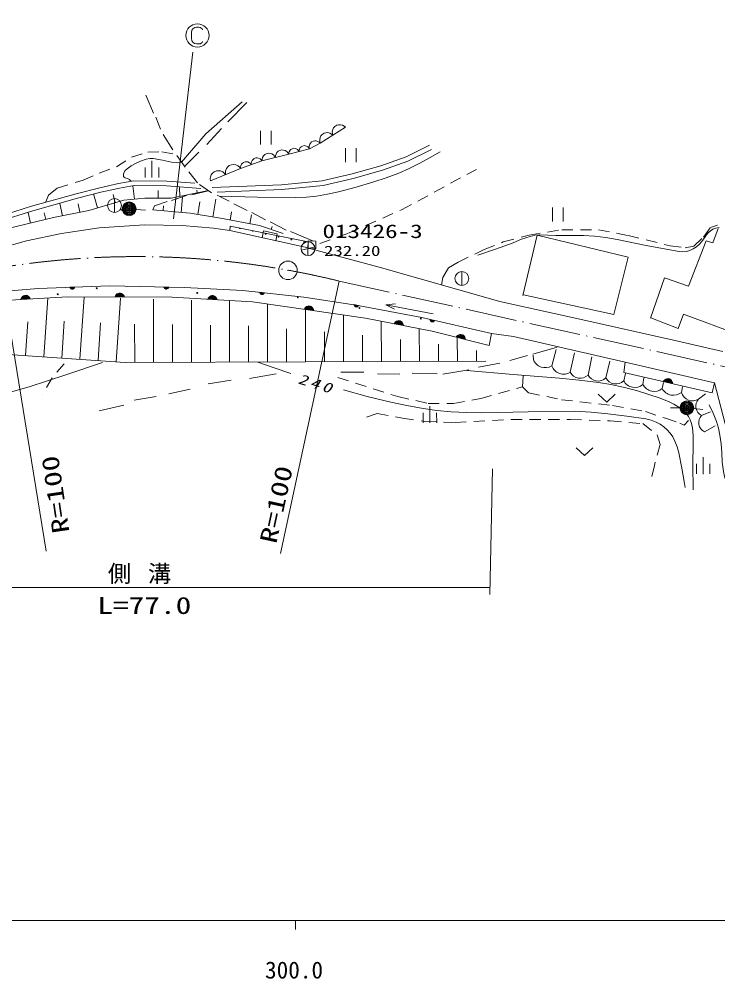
# Model space of a CAD drawing. Units: millimetres, scale not verified. Extents: x 40000 to 680000, y 20000 to 380000.
# Drawn here: x 338294 to 413384, y 198715 to 301868 of the extents above; entities that cross this region are included whole.
import ezdxf
from ezdxf.enums import TextEntityAlignment as Align

# ---------------------------------------------------------------- set-up
doc = ezdxf.new("R2010")
doc.units = ezdxf.units.MM
doc.header["$LTSCALE"] = 1000
doc.linetypes.add('USER1', pattern=[7.000001, 5.508197, -0.688525, 0.114754, -0.688525])
doc.linetypes.add('USER3', pattern=[2, 1.2, -0.8])
for name, color, linetype, lineweight in [('S-SUV', 7, 'Continuous', 13), ('S-SUV-HICN', 1, 'Continuous', 13), ('S-SUV-LWCN', 7, 'Continuous', 13)]:
    doc.layers.add(name, color=color, linetype=linetype, lineweight=lineweight)
doc.styles.add('ＭＳ ゴシック', font='')
doc.styles.get('ＭＳ ゴシック').set_extended_font_data('MS Gothic')

# ---------------------------------------------------------------- blocks, each defined once
blk = doc.blocks.new('BUHIN1')
at = {"color": 7, "linetype": 'Continuous', "lineweight": 13}
for p, q in [((596, 450), (-596, -446)), ((-596, 450), (596, -446))]:
    blk.add_line(p, q, dxfattribs=at)
blk.add_circle((0, 0), 746, dxfattribs=at)
blk = doc.blocks.new('BUHIN36')
at = {"color": 7, "linetype": 'Continuous', "lineweight": 13}
blk.add_lwpolyline([(-769, 424), (-809, 215), (-799, 15), (-743, -237), (-624, -423), (-475, -580), (-237, -712), (-24, -754), (196, -755), (439, -668), (610, -567), (769, -424)], dxfattribs=at)
blk = doc.blocks.new('BUHIN37')
at = {"color": 7, "linetype": 'Continuous', "lineweight": 13}
blk.add_lwpolyline([(-520, 315), (-553, 172), (-553, 33), (-520, -143), (-444, -275), (-345, -388), (-184, -486), (-38, -521), (114, -528), (285, -475), (406, -410), (520, -315)], dxfattribs=at)
blk = doc.blocks.new('BUHIN38')
at = {"color": 7, "linetype": 'Continuous', "lineweight": 13}
blk.add_lwpolyline([(-595, 450), (-654, 280), (-670, 110), (-653, -109), (-576, -279), (-470, -430), (-286, -569), (-113, -631), (72, -658), (287, -615), (444, -551), (595, -450)], dxfattribs=at)
blk = doc.blocks.new('BUHIN39')
at = {"color": 7, "linetype": 'Continuous', "lineweight": 13}
blk.add_lwpolyline([(-460, 341), (-504, 209), (-515, 79), (-500, -89), (-440, -219), (-358, -334), (-215, -439), (-81, -485), (61, -505), (225, -470), (345, -419), (460, -341)], dxfattribs=at)
blk = doc.blocks.new('BUHIN41')
at = {"color": 7, "linetype": 'Continuous', "lineweight": 13}
blk.add_lwpolyline([(-761, 258), (-763, 64), (-722, -116), (-631, -334), (-494, -482), (-335, -599), (-99, -679), (99, -683), (298, -648), (503, -531), (641, -412), (761, -258)], dxfattribs=at)
blk = doc.blocks.new('BUHIN124')
at = {"color": 7, "linetype": 'Continuous', "lineweight": 13}
for p, q in [((222, 918), (-944, -26)), ((-219, -921), (946, 23))]:
    blk.add_line(p, q, dxfattribs=at)
blk = doc.blocks.new('BUHIN126')
at = {"color": 7, "linetype": 'Continuous', "lineweight": 13}
blk.add_lwpolyline([(234, -968), (329, 266), (-899, 430)], dxfattribs=at)
blk = doc.blocks.new('BUHIN127')
at = {"color": 7, "linetype": 'Continuous', "lineweight": 13}
for p, q in [((-596, 443), (243, 1123)), ((-699, -566), (699, 566)), ((310, -676), (1149, 4))]:
    blk.add_line(p, q, dxfattribs=at)
blk = doc.blocks.new('BUHIN130')
at = {"color": 7, "linetype": 'Continuous', "lineweight": 13}
blk.add_line((-580, -470), (580, 470), dxfattribs=at)
blk.add_circle((0, 0), 746, dxfattribs=at)
blk = doc.blocks.new('BUHIN131')
at = {"color": 7, "linetype": 'Continuous', "lineweight": 13}
for radius in [746, 660, 574, 484, 398, 292, 202, 116, 22.5]:
    blk.add_circle((0, 0), radius, dxfattribs=at)
blk = doc.blocks.new('BUHIN132')
at = {"color": 7, "linetype": 'Continuous', "lineweight": 13}
for radius in [995, 30]:
    blk.add_circle((0, 0), radius, dxfattribs=at)
blk = doc.blocks.new('BUHIN133')
at = {"color": 7, "linetype": 'Continuous', "lineweight": 13}
blk.add_lwpolyline([(-808, 54), (-868, -60), (-881, -183), (-860, -318), (-799, -454), (-645, -643), (-494, -770), (-261, -839), (-51, -821), (175, -703), (651, -317), (824, -113), (886, 58), (874, 281), (771, 488), (622, 672), (493, 801), (390, 839), (272, 856), (181, 830)], dxfattribs=at)
blk.add_circle((0, 0), 1244, dxfattribs=at)

msp = doc.modelspace()

# ---------------------------------------------------------------- linework, layer by layer
at = {"layer": 'S-SUV'}
for p, q in [((354885, 280404), (356960, 298329)), ((351908, 293713), (352747, 291766)), ((362253, 292988), (358359, 289552)), ((360726, 290850), (362750, 292911)), ((352976, 291346), (353473, 290048)), ((358474, 288406), (360039, 290124)), ((370640, 288541), (373358, 290258)), ((353778, 289475), (354809, 287834)), ((358359, 289552), (355725, 286498)), ((367279, 287361), (369496, 287934)), ((369496, 287934), (370640, 288541)), ((379883, 287083), (382390, 288320)), ((382612, 287872), (380080, 286622)), ((355229, 287223), (356145, 285963)), ((356107, 286078), (357596, 287566)), ((364382, 286646), (367279, 287361)), ((377178, 286106), (379883, 287083)), ((358839, 284500), (362093, 285824)), ((362093, 285824), (364382, 286646)), ((374076, 285235), (377178, 286106)), ((380080, 286622), (377331, 285629)), ((356527, 285467), (357443, 284283)), ((370874, 284482), (374076, 285235)), ((374200, 284751), (370955, 283988)), ((377331, 285629), (374200, 284751)), ((344428, 283096), (346959, 283748)), ((346959, 283748), (348965, 284211)), ((349063, 283720), (347077, 283262)), ((348965, 284211), (350627, 284488)), ((350666, 283988), (349063, 283720)), ((350674, 282522), (350513, 283973)), ((350627, 284488), (354161, 284449)), ((354140, 283949), (350666, 283988)), ((357805, 283682), (354140, 283949)), ((354161, 284449), (357183, 284229)), ((355571, 282813), (355514, 283766)), ((357672, 284092), (358970, 283214)), ((359051, 283766), (366493, 284067)), ((366493, 284067), (370874, 284482)), ((370955, 283988), (366527, 283568)), ((339626, 281757), (344428, 283096)), ((347077, 283262), (344558, 282613)), ((346717, 281590), (346284, 283112)), ((348610, 282129), (348389, 283026)), ((351792, 282647), (349557, 282398)), ((354638, 282619), (351792, 282647)), ((353215, 282633), (353223, 283437)), ((358627, 283446), (354638, 282619)), ((354656, 282374), (356260, 282909)), ((355710, 281106), (355864, 282777)), ((356854, 282985), (358611, 283420)), ((357436, 283199), (357373, 283507)), ((359581, 282947), (360879, 282298)), ((366527, 283568), (359583, 283287)), ((334094, 280040), (339626, 281757)), ((344558, 282613), (339767, 281277)), ((342931, 280740), (342660, 282065)), ((344824, 281127), (344643, 282013)), ((349557, 282398), (345771, 281320)), ((352847, 281821), (352657, 281387)), ((354189, 282255), (352847, 281821)), ((353762, 281286), (353809, 281803)), ((357493, 280878), (357724, 282235)), ((359109, 280602), (359440, 282538)), ((361375, 282031), (362788, 281305)), ((339767, 281277), (334231, 279559)), ((339525, 279952), (339253, 281077)), ((341165, 280348), (340990, 281069)), ((345771, 281320), (341984, 280546)), ((349163, 281440), (350007, 280903)), ((350863, 281428), (351860, 281345)), ((356684, 281016), (352657, 281387)), ((359918, 280463), (356684, 281016)), ((360968, 280270), (361130, 281153)), ((363068, 279883), (363247, 280852)), ((363284, 281076), (364773, 280313)), ((341984, 280546), (337065, 279358)), ((346899, 279440), (351757, 279746)), ((351757, 279746), (355823, 279702)), ((355823, 279702), (359170, 279396)), ((364118, 279690), (359918, 280463)), ((360920, 279160), (360969, 279620)), ((360969, 279620), (369355, 277928)), ((366661, 278833), (364118, 279690)), ((365269, 280084), (366987, 279206)), ((365389, 279261), (365502, 279596)), ((339091, 278039), (342851, 278849)), ((342851, 278849), (346899, 279440)), ((359170, 279396), (360920, 279160)), ((369344, 277273), (360920, 279160)), ((367445, 279053), (369939, 278003)), ((393963, 278665), (392417, 272171)), ((403755, 276294), (393963, 278665)), ((413410, 279352), (412860, 277840)), ((334102, 276661), (339091, 278039)), ((369355, 277928), (369305, 277282)), ((369342, 277207), (369367, 278028)), ((369367, 278028), (370195, 278003)), ((370195, 278003), (370170, 277182)), ((412139, 278046), (410249, 273168)), ((412860, 277840), (412139, 278046)), ((370170, 277182), (369342, 277207)), ((369643, 277198), (376991, 275217)), ((402209, 270110), (403755, 276294)), ((336236, 275154), (341191, 244679)), ((376991, 275217), (389960, 271519)), ((372676, 273722), (366375, 244421)), ((407638, 274061), (406160, 269732)), ((410249, 273168), (407638, 274061)), ((332998, 272326), (340340, 272931)), ((340340, 272931), (348025, 273196)), ((344241, 273034), (343766, 273018)), ((343780, 272987), (344230, 273003)), ((344212, 272971), (343801, 272957)), ((343825, 272926), (344188, 272939)), ((344159, 272906), (343857, 272896)), ((343917, 272867), (344103, 272873)), ((348025, 273196), (356056, 273027)), ((349295, 272380), (348922, 272382)), ((354345, 273032), (353870, 273042)), ((353882, 273011), (354332, 273001)), ((354312, 272970), (353901, 272979)), ((353923, 272947), (354287, 272940)), ((354256, 272909), (353954, 272915)), ((354012, 272883), (354198, 272879)), ((356056, 273027), (362340, 272713)), ((362340, 272713), (368889, 271988)), ((364629, 272428), (364157, 272480)), ((364166, 272448), (364613, 272399)), ((364591, 272370), (364182, 272415)), ((364201, 272381), (364563, 272341)), ((364529, 272313), (364229, 272347)), ((343472, 272034), (334486, 271489)), ((338501, 271795), (339449, 271852)), ((339421, 271913), (338522, 271859)), ((338556, 271923), (339377, 271973)), ((339328, 272033), (338602, 271989)), ((338658, 272055), (339262, 272091)), ((339141, 272147), (338769, 272124)), ((340932, 265572), (341359, 271905)), ((354744, 271979), (343472, 272034)), ((344822, 265309), (345273, 271984)), ((348633, 272071), (349583, 272066)), ((349558, 272129), (348658, 272133)), ((348696, 272196), (349519, 272192)), ((348713, 265047), (349174, 271877)), ((349474, 272255), (348747, 272258)), ((348807, 272320), (349412, 272317)), ((352747, 264992), (352723, 271780)), ((363372, 271489), (354744, 271979)), ((356828, 265006), (356804, 271669)), ((358588, 271823), (359536, 271769)), ((359515, 271833), (358616, 271884)), ((358657, 271945), (359478, 271898)), ((359437, 271963), (358710, 272004)), ((358774, 272063), (359378, 272029)), ((359264, 272098), (358892, 272119)), ((360909, 265020), (360886, 271557)), ((375516, 269746), (363372, 271489)), ((364284, 272309), (364469, 272289)), ((368889, 271988), (374512, 271142)), ((389960, 271519), (398538, 269615)), ((392486, 272240), (402209, 270110)), ((364989, 265035), (364968, 271260)), ((368983, 270747), (369923, 270612)), ((369908, 270677), (369017, 270805)), ((369070, 265049), (369051, 270674)), ((369063, 270862), (369877, 270745)), ((369841, 270813), (369121, 270917)), ((369189, 270970), (369788, 270884)), ((369681, 270963), (369312, 271015)), ((374750, 271065), (374284, 271154)), ((374290, 271121), (374732, 271036)), ((374708, 271009), (374304, 271087)), ((374320, 271052), (374677, 270983)), ((374642, 270958), (374345, 271015)), ((374397, 270973), (374580, 270938)), ((374512, 271142), (381569, 269789)), ((382774, 270212), (377696, 271161)), ((338986, 265703), (339232, 269353)), ((342877, 265441), (343143, 269391)), ((373151, 265063), (373134, 270088)), ((382681, 268339), (375516, 269746)), ((377232, 265077), (377217, 269412)), ((379564, 269078), (378681, 269252)), ((378730, 269306), (379537, 269147)), ((379505, 269217), (378791, 269358)), ((378862, 269407), (379456, 269291)), ((379353, 269375), (378987, 269447)), ((381569, 269789), (389062, 268097)), ((382927, 269450), (382464, 269555)), ((382469, 269522), (382908, 269422)), ((382883, 269396), (382482, 269487)), ((382497, 269451), (382851, 269371)), ((382815, 269347), (382520, 269414)), ((382571, 269370), (382752, 269329)), ((398538, 269615), (408625, 267383)), ((406195, 269766), (409115, 268632)), ((409115, 268632), (409699, 270144)), ((409699, 270144), (417945, 267086)), ((346768, 265178), (347041, 269230)), ((350706, 264985), (350692, 269096)), ((354787, 264999), (354773, 269034)), ((358868, 265013), (358854, 268973)), ((362949, 265028), (362935, 268912)), ((367030, 265042), (367018, 268597)), ((371111, 265056), (371100, 268251)), ((378645, 269195), (379577, 269012)), ((381313, 265091), (381301, 268610)), ((388820, 266792), (382681, 268339)), ((349686, 264981), (314669, 267343)), ((375192, 265070), (375182, 267905)), ((379273, 265084), (379265, 267440)), ((385305, 267742), (386226, 267510)), ((386218, 267576), (385345, 267796)), ((385394, 265106), (385385, 267591)), ((385396, 267848), (386194, 267647)), ((386166, 267718), (385460, 267896)), ((385534, 267942), (386120, 267794)), ((386022, 267884), (385660, 267975)), ((389062, 268097), (388820, 266792)), ((389062, 268097), (391424, 267757)), ((391424, 267757), (403434, 264983)), ((408625, 267383), (413933, 266155)), ((383354, 265099), (383347, 266933)), ((387435, 265113), (387431, 266261)), ((393493, 265876), (396120, 266618)), ((395543, 264607), (396017, 266349)), ((388455, 265116), (349686, 264981)), ((391038, 265190), (392922, 265704)), ((393564, 265290), (393536, 265764)), ((397523, 263923), (397997, 266015)), ((399438, 263617), (399837, 265568)), ((383843, 263706), (386641, 264163)), ((387669, 264448), (389953, 264905)), ((401352, 263310), (401761, 265094)), ((403267, 263896), (403434, 264983)), ((403434, 264983), (413025, 262780)), ((358607, 262678), (361062, 263078)), ((363061, 263249), (365916, 263763)), ((372879, 263934), (375334, 263934)), ((376819, 263763), (379217, 263706)), ((380531, 263820), (383214, 263763)), ((412774, 261721), (403267, 263896)), ((403267, 263003), (403451, 263766)), ((405339, 262585), (405447, 263314)), ((407660, 263083), (408462, 262899)), ((408432, 262970), (407723, 263133)), ((407795, 263180), (408385, 263045)), ((408284, 263132), (407921, 263216)), ((354381, 261593), (356665, 262107)), ((407412, 262167), (407549, 262808)), ((407571, 262975), (408497, 262763)), ((408487, 262830), (407610, 263030)), ((409484, 261749), (409572, 262356)), ((413025, 262780), (412774, 261721)), ((413025, 262780), (414644, 256574)), ((350669, 260908), (353011, 261307)), ((411324, 261024), (412049, 261609)), ((346901, 259766), (349527, 260394)), ((409299, 260093), (408299, 260106)), ((410796, 260014), (411792, 259922)), ((411631, 259267), (412607, 259658)), ((411938, 257511), (413109, 258152)), ((389161, 253522), (388877, 240026)), ((314339, 240781), (388893, 240781)), ((40000, 205000), (579000, 205000)), ((368000, 205000), (368000, 204000))]:
    msp.add_line(p, q, dxfattribs=at)
at = {"layer": 'S-SUV', "linetype": 'USER3'}
for p, q in [((348737, 285991), (350369, 287040)), ((350369, 287040), (352117, 287564)), ((352117, 287564), (353632, 287622)), ((353632, 287622), (355176, 287331)), ((346902, 285321), (348737, 285991)), ((345154, 284563), (346902, 285321)), ((379391, 281372), (387437, 285729)), ((341454, 282961), (342386, 283718)), ((342386, 283718), (345154, 284563)), ((341162, 282233), (341454, 282961)), ((373700, 278878), (379391, 281372)), ((412593, 279478), (413358, 279723)), ((370608, 277754), (373700, 278878)), ((390308, 277921), (393094, 278658)), ((393094, 278658), (396617, 279232)), ((396617, 279232), (400549, 279232)), ((400549, 279232), (403744, 278617)), ((403744, 278617), (408250, 277511)), ((411855, 278453), (412593, 279478)), ((388260, 277102), (390308, 277921)), ((408250, 277511), (409889, 277306)), ((410790, 277470), (411855, 278453)), ((385475, 275750), (388260, 277102)), ((409889, 277306), (410790, 277470)), ((384451, 275135), (385475, 275750)), ((383836, 274111), (384451, 275135)), ((383672, 273292), (383836, 274111)), ((343124, 264835), (341826, 263314)), ((341826, 263314), (340842, 261568)), ((372536, 263363), (378989, 261307)), ((392408, 262335), (392465, 263534)), ((387897, 261079), (392408, 262335)), ((392408, 262335), (393036, 261707)), ((378989, 261307), (382244, 260565)), ((384985, 260565), (387897, 261079)), ((393036, 261707), (396577, 260965)), ((382244, 260565), (384985, 260565)), ((396577, 260965), (402058, 260337)), ((402058, 260337), (405599, 259709)), ((375620, 259080), (376762, 259480)), ((376762, 259480), (379503, 258966)), ((379503, 258966), (381901, 258624)), ((405599, 259709), (407769, 258966)), ((407769, 258966), (409310, 258452)), ((381901, 258624), (385156, 258509)), ((385156, 258509), (391152, 258852)), ((391152, 258852), (397547, 258852)), ((397547, 258852), (401830, 258681)), ((401830, 258681), (405313, 258395)), ((405313, 258395), (406855, 257196)), ((409310, 258452), (409767, 258224)), ((409767, 258224), (410224, 258738)), ((406855, 257196), (407198, 256168)), ((407198, 256168), (406570, 253884)), ((406570, 253884), (406170, 252228))]:
    msp.add_line(p, q, dxfattribs=at)
at = {"layer": 'S-SUV', "linetype": 'USER1'}
msp.add_line((372676, 273722), (421354, 262917), dxfattribs=at)
at = {"layer": 'S-SUV'}
for points in [[(370640, 288541), (370528, 288650), (370400, 288725), (370221, 288792), (370059, 288794), (369902, 288765), (369724, 288671), (369612, 288557), (369523, 288421), (369478, 288236), (369472, 288089), (369496, 287934)], [(365864, 278052), (366028, 278784), (364564, 279112), (364400, 278380)], [(378627, 270695), (377696, 271161), (378732, 271257)]]:
    msp.add_lwpolyline(points, dxfattribs=at)
for points in [[(344253, 273066), (344235, 273008), (344208, 272958), (344161, 272901), (344107, 272870), (344049, 272849), (343971, 272846), (343912, 272863), (343856, 272891), (343805, 272944), (343774, 272992), (343753, 273049)], [(348608, 272009), (348648, 272124), (348706, 272221), (348804, 272330), (348915, 272390), (349032, 272427), (349187, 272426), (349305, 272388), (349414, 272327), (349511, 272217), (349571, 272119), (349608, 272004)], [(354358, 273063), (354337, 273006), (354307, 272958), (354257, 272904), (354202, 272875), (354143, 272858), (354065, 272859), (354007, 272879), (353952, 272910), (353905, 272966), (353876, 273016), (353858, 273074)], [(364645, 272458), (364619, 272403), (364585, 272358), (364530, 272308), (364472, 272285), (364412, 272272), (364335, 272281), (364278, 272306), (364227, 272342), (364185, 272402), (364160, 272454), (364148, 272513)], [(338480, 271731), (338513, 271848), (338564, 271949), (338655, 272065), (338761, 272131), (338876, 272176), (339031, 272185), (339150, 272155), (339264, 272102), (339368, 271998), (339434, 271904), (339478, 271791)], [(358559, 271762), (358605, 271875), (358668, 271969), (358772, 272073), (358885, 272127), (359005, 272158), (359159, 272149), (359275, 272105), (359381, 272039), (359472, 271923), (359527, 271823), (359557, 271706)], [(368949, 270689), (369005, 270797), (369076, 270885), (369188, 270980), (369306, 271024), (369427, 271044), (369581, 271022), (369692, 270969), (369792, 270894), (369873, 270771), (369918, 270666), (369939, 270547)], [(374768, 271093), (374738, 271040), (374700, 270998), (374642, 270953), (374582, 270934), (374521, 270927), (374445, 270941), (374391, 270971), (374343, 271010), (374305, 271074), (374285, 271127), (374277, 271187)], [(378608, 269139), (378670, 269244), (378745, 269329), (378862, 269418), (378981, 269455), (379104, 269470), (379256, 269440), (379364, 269380), (379460, 269300), (379535, 269173), (379575, 269066), (379589, 268946)], [(382946, 269478), (382914, 269426), (382875, 269385), (382815, 269342), (382755, 269325), (382694, 269320), (382618, 269337), (382565, 269368), (382518, 269409), (382482, 269474), (382464, 269528), (382458, 269588)], [(385266, 267687), (385333, 267789), (385412, 267870), (385534, 267952), (385655, 267984), (385778, 267991), (385928, 267954), (386033, 267888), (386125, 267803), (386193, 267673), (386227, 267564), (386235, 267443)], [(407533, 262920), (407598, 263023), (407675, 263105), (407795, 263191), (407916, 263224), (408039, 263235), (408190, 263200), (408296, 263138), (408390, 263055), (408460, 262926), (408497, 262817), (408508, 262697)]]:
    msp.add_lwpolyline(points, close=True, dxfattribs=at)
for centre in [(366166, 278497), (367546, 278188), (368926, 277879), (342439, 272297), (346633, 272939), (357438, 272448), (368244, 271957), (374855, 270823), (381467, 269690)]:
    msp.add_circle(centre, 49.8, dxfattribs=at)
for centre, radius, start, end in [((362026, 279425), 49.8, 188.62578, 328.55822), ((363406, 279115), 49.8, 153.37032, 3.81368), ((364786, 278806), 49.8, 108.40153, 48.78247), ((394830, 265748), 1346, 199.91103, 302.01289), ((396809, 265065), 1346, 199.91103, 302.01289), ((398595, 264488), 1212, 207.76877, 314.02898), ((400510, 264181), 1212, 207.76877, 314.02898), ((402424, 263875), 1212, 207.76877, 314.02898), ((404475, 263645), 1368, 207.96619, 309.21637), ((406547, 263226), 1368, 207.96619, 309.21637), ((408620, 262808), 1368, 207.96619, 309.21637), ((410676, 262076), 1236, 195.36847, 301.62866), ((412136, 260260), 1114, 136.77408, 243.03429), ((412443, 258504), 1114, 136.77408, 243.03429)]:
    msp.add_arc(centre, radius, start, end, dxfattribs=at)
at = {"layer": 'S-SUV', "linetype": 'USER1'}
msp.add_arc((350949, 185185), 91164, 76.21222, 99.28775, dxfattribs=at)
at = {"layer": 'S-SUV-HICN'}
for points in [[(359805, 282855), (363915, 282742), (368041, 282688), (369157, 282743), (370267, 282858), (371447, 283054), (372618, 283309), (374518, 283810), (376404, 284368), (377753, 284820), (379086, 285331), (380227, 285834), (381352, 286396), (382451, 286992), (383550, 287612)], [(334548, 261062), (336972, 261672), (339378, 262340), (343310, 263639), (347233, 264969)], [(363945, 265007), (365706, 264385), (367479, 263770)], [(373140, 262009), (375687, 261327), (378252, 260703), (379973, 260333), (381703, 260022), (383197, 259818), (384708, 259672), (386365, 259577), (388026, 259543), (393008, 259661), (397988, 259731), (399769, 259618), (401570, 259443), (403589, 259200), (405634, 258894), (406208, 258748), (406768, 258543), (407183, 258331), (407580, 258060), (407943, 257739), (408271, 257367), (408548, 256960), (408771, 256524), (409003, 255906), (409183, 255254), (409531, 253603), (409818, 251954), (409852, 251747), (409886, 251541)]]:
    msp.add_lwpolyline(points, dxfattribs=at)
at = {"layer": 'S-SUV-LWCN'}
for points in [[(355721, 286486), (355194, 286460), (354663, 286494), (353695, 286723), (352704, 286895), (352321, 286882), (351933, 286807), (351343, 286605), (350783, 286349), (350321, 286097), (349892, 285792), (349696, 285593), (349551, 285360), (349497, 285159), (349509, 284967), (349571, 284872), (349688, 284813), (349926, 284752), (350139, 284634), (350232, 284543), (350318, 284443)], [(387589, 276490), (389481, 277135), (391371, 277845), (392291, 278216), (393222, 278526), (393734, 278635), (394263, 278685), (395986, 278618), (397719, 278611), (398935, 278608), (400145, 278545), (401352, 278397), (402562, 278187), (405855, 277520), (409223, 276899), (409622, 276876), (410019, 276913), (410378, 277010), (410722, 277166), (411080, 277400), (411408, 277686), (411777, 278116), (412096, 278580), (412322, 278881), (412587, 279136), (412848, 279297), (413150, 279411), (413532, 279485)], [(386422, 264090), (391387, 263688), (396371, 263267), (398478, 263070), (400574, 262815), (401892, 262597), (403204, 262319), (404647, 261942), (406083, 261504), (407094, 261164), (408080, 260767), (408670, 260474), (409248, 260119), (409645, 259815), (410003, 259465), (410234, 259160), (410417, 258817), (410565, 258391), (410656, 257939), (410721, 257129), (410726, 256312), (410695, 253873), (410724, 251435), (410726, 251365), (410727, 251294)], [(412442, 260430), (412872, 259535), (413243, 258621), (413460, 257897), (413618, 257156), (413747, 256221), (413816, 255273), (413868, 254254), (413980, 253255), (414104, 252698), (414286, 252158), (414606, 251452), (414990, 250754), (415182, 250430), (415377, 250107)]]:
    msp.add_lwpolyline(points, dxfattribs=at)

# ---------------------------------------------------------------- block references
at = {"layer": 'S-SUV', "rotation": 231}
for name, p in [('BUHIN133', (357457, 300119)), ('BUHIN124', (364820, 289131)), ('BUHIN41', (371320, 288971)), ('BUHIN41', (372679, 289829)), ('BUHIN38', (366555, 287183)), ('BUHIN39', (367833, 287504)), ('BUHIN39', (368942, 287790)), ('BUHIN124', (373945, 287256)), ('BUHIN37', (362666, 286029)), ('BUHIN37', (363810, 286440)), ('BUHIN38', (365106, 286825)), ('BUHIN127', (352568, 285755)), ('BUHIN36', (359653, 284831)), ('BUHIN36', (361280, 285493)), ('BUHIN130', (348530, 281842)), ('BUHIN131', (350116, 281490)), ('BUHIN124', (396193, 280880)), ('BUHIN1', (369342, 277207)), ('BUHIN132', (367181, 274871)), ('BUHIN130', (385881, 274002)), ('BUHIN126', (401442, 261128)), ('BUHIN131', (410049, 260084)), ('BUHIN127', (382446, 259378)), ('BUHIN126', (399067, 255378)), ('BUHIN127', (411824, 253878))]:
    msp.add_blockref(name, p, dxfattribs=at)

# ---------------------------------------------------------------- texts
at = {"layer": 'S-SUV', "style": 'ＭＳ ゴシック', "width": 1.35}
for s, height, p in [('013426-3', 1466, (370890, 277900)), ('232.20', 1100, (371059, 276088)), ('L=77.0', 1833, (346694, 237385))]:
    msp.add_text(s, height=height, dxfattribs=at).set_placement(p, align=Align.BOTTOM_LEFT)
for rotation, p in [(98.4, (344242, 246819)), (77.7, (366460, 245280))]:
    msp.add_text('R=100', height=1833, rotation=rotation, dxfattribs=at).set_placement(p, align=Align.BOTTOM_LEFT)
at = {"layer": 'S-SUV', "style": 'ＭＳ ゴシック'}
msp.add_text('300.0', height=1833, dxfattribs=at).set_placement((364719, 198195), align=Align.BOTTOM_LEFT)
at = {"layer": 'S-SUV', "insert": (368168, 262726), "char_height": 1100, "attachment_point": 7, "rotation": 342.7, "style": 'ＭＳ ゴシック'}
msp.add_mtext('\\T1.33;\\W1.35;\\Q15;240', dxfattribs=at)
at = {"layer": 'S-SUV', "insert": (347826, 241158), "char_height": 1833, "attachment_point": 7, "style": 'ＭＳ ゴシック'}
msp.add_mtext('\\T1.72;側溝', dxfattribs=at)

doc.saveas('drawing.dxf')
